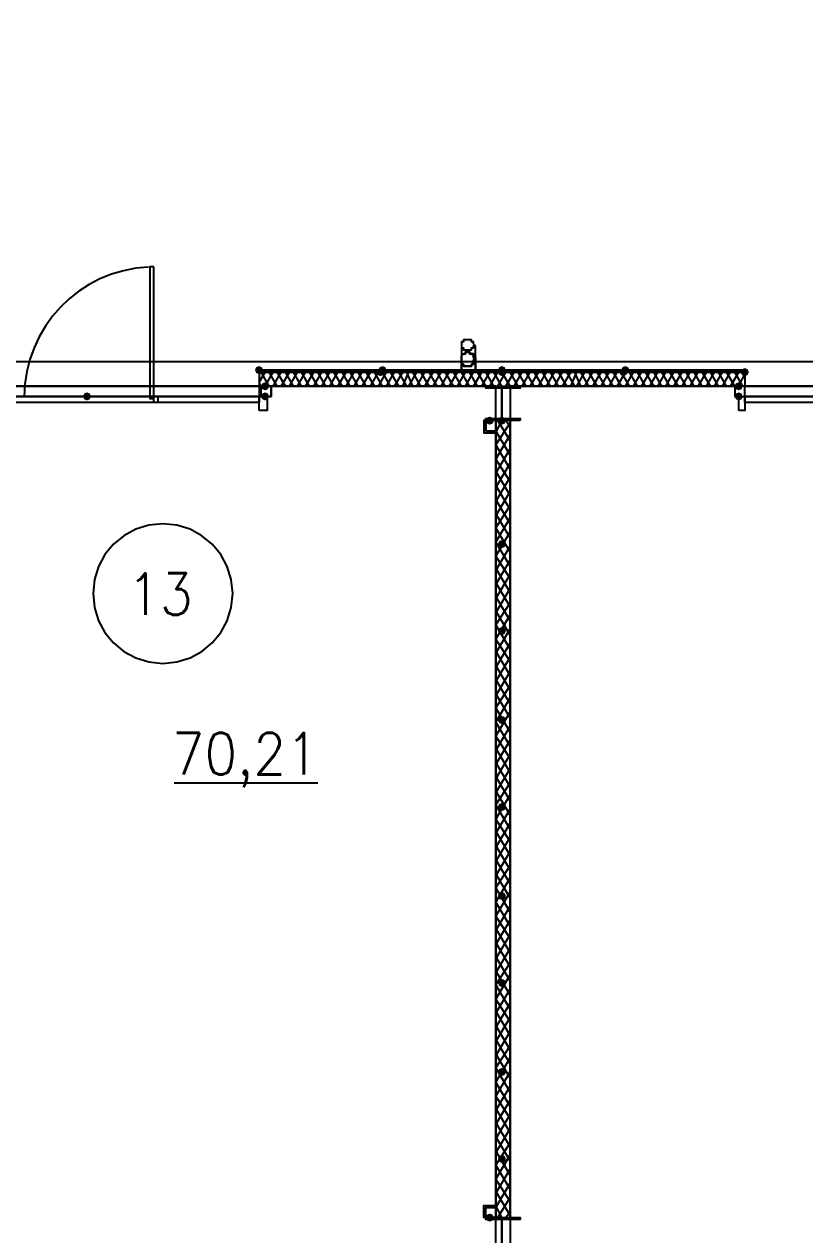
# Model space of a CAD drawing. Header units: millimetres. Extents: x 0 to 420, y 0 to 297.
# Drawn here: x 210.78 to 227.1, y 204.45 to 229.79 of the extents above; entities that cross this region are included whole.
import ezdxf

# ---------------------------------------------------------------- set-up
doc = ezdxf.new("R2010")
doc.units = ezdxf.units.MM
doc.layers.get('0').update_dxf_attribs({"linetype": 'CONTINUOUS'})
doc.styles.get("Standard").update_dxf_attribs({"font": 'STANDARD'})

msp = doc.modelspace()

# ---------------------------------------------------------------- hatches: boundary and pattern name
at = {"true_color": 0x0000fe}
for points in [[(215.773, 222.546333), (215.748129, 222.486537), (215.688333, 222.461667), (215.628537, 222.486537), (215.603667, 222.546333), (215.628537, 222.606129), (215.688333, 222.631), (215.748129, 222.606129)], [(218.313, 222.504), (218.288129, 222.444204), (218.228333, 222.419333), (218.168537, 222.444204), (218.143667, 222.504), (218.168537, 222.563796), (218.228333, 222.588667), (218.288129, 222.563796)], [(218.355333, 222.546333), (218.330463, 222.486537), (218.270667, 222.461667), (218.210871, 222.486537), (218.186, 222.546333), (218.210871, 222.606129), (218.270667, 222.631), (218.330462, 222.606129)], [(220.853, 222.546333), (220.828129, 222.486537), (220.768333, 222.461667), (220.708538, 222.486537), (220.683667, 222.546333), (220.708537, 222.606129), (220.768333, 222.631), (220.828129, 222.606129)], [(220.853, 222.546333), (220.828129, 222.486537), (220.768333, 222.461667), (220.708538, 222.486537), (220.683667, 222.546333), (220.708537, 222.606129), (220.768333, 222.631), (220.828129, 222.606129)], [(220.853, 222.504), (220.828129, 222.444204), (220.768333, 222.419333), (220.708538, 222.444204), (220.683667, 222.504), (220.708537, 222.563796), (220.768333, 222.588667), (220.828129, 222.563796)], [(220.853, 222.504), (220.828129, 222.444204), (220.768333, 222.419333), (220.708538, 222.444204), (220.683667, 222.504), (220.708537, 222.563796), (220.768333, 222.588667), (220.828129, 222.563796)], [(223.393, 222.504), (223.368129, 222.444204), (223.308333, 222.419333), (223.248538, 222.444204), (223.223667, 222.504), (223.248537, 222.563796), (223.308333, 222.588667), (223.368129, 222.563796)], [(223.435333, 222.546333), (223.410462, 222.486537), (223.350667, 222.461667), (223.290871, 222.486537), (223.266, 222.546333), (223.290871, 222.606129), (223.350667, 222.631), (223.410462, 222.606129)], [(225.933, 222.504), (225.908129, 222.444204), (225.848333, 222.419333), (225.788537, 222.444204), (225.763667, 222.504), (225.788537, 222.563796), (225.848333, 222.588667), (225.908129, 222.563796)]]:
    msp.add_hatch(color=0, dxfattribs=at).paths.add_polyline_path(points, flags=0)
at = {"true_color": 0x000007}
h = msp.add_hatch(color=0, dxfattribs=at)
h.paths.add_polyline_path([(220.768333, 222.546333), (215.688333, 222.546333), (220.768333, 222.504)], flags=0)
h.paths.add_polyline_path([(215.688333, 222.546333), (220.768333, 222.504), (215.688333, 222.504)], flags=0)
h = msp.add_hatch(color=0, dxfattribs=at)
h.paths.add_polyline_path([(225.848333, 222.546333), (220.768333, 222.546333), (225.848333, 222.504)], flags=0)
h.paths.add_polyline_path([(220.768333, 222.546333), (225.848333, 222.504), (220.768333, 222.504)], flags=0)
for points in [[(215.9, 222.207667), (215.875129, 222.147871), (215.815333, 222.123), (215.755538, 222.147871), (215.730667, 222.207667), (215.755537, 222.267462), (215.815333, 222.292333), (215.875129, 222.267463)], [(225.806, 222.207667), (225.781129, 222.147871), (225.721333, 222.123), (225.661538, 222.147871), (225.636667, 222.207667), (225.661537, 222.267462), (225.721333, 222.292333), (225.781129, 222.267463)], [(212.174667, 221.996), (212.149796, 221.936204), (212.09, 221.911333), (212.030204, 221.936204), (212.005333, 221.996), (212.030204, 222.055796), (212.09, 222.080667), (212.149796, 222.055796)], [(212.174667, 221.996), (212.149796, 221.936204), (212.09, 221.911333), (212.030204, 221.936204), (212.005333, 221.996), (212.030204, 222.055796), (212.09, 222.080667), (212.149796, 222.055796)], [(215.9, 221.996), (215.875129, 221.936204), (215.815333, 221.911333), (215.755538, 221.936204), (215.730667, 221.996), (215.755537, 222.055796), (215.815333, 222.080667), (215.875129, 222.055796)], [(225.806, 221.996), (225.781129, 221.936204), (225.721333, 221.911333), (225.661538, 221.936204), (225.636667, 221.996), (225.661537, 222.055796), (225.721333, 222.080667), (225.781129, 222.055796)], [(220.599, 221.488), (220.574129, 221.428204), (220.514333, 221.403333), (220.454537, 221.428204), (220.429667, 221.488), (220.454537, 221.547796), (220.514333, 221.572667), (220.574129, 221.547796)], [(220.853, 221.488), (220.828129, 221.428204), (220.768333, 221.403333), (220.708538, 221.428204), (220.683667, 221.488), (220.708537, 221.547796), (220.768333, 221.572667), (220.828129, 221.547796)], [(220.853, 218.905667), (220.828129, 218.845871), (220.768333, 218.821), (220.708538, 218.845871), (220.683667, 218.905667), (220.708537, 218.965462), (220.768333, 218.990333), (220.828129, 218.965463)], [(220.853, 217.085333), (220.828129, 217.025537), (220.768333, 217.000667), (220.708538, 217.025537), (220.683667, 217.085333), (220.708537, 217.145129), (220.768333, 217.17), (220.828129, 217.145129)], [(220.853, 215.222667), (220.828129, 215.162871), (220.768333, 215.138), (220.708538, 215.162871), (220.683667, 215.222667), (220.708537, 215.282462), (220.768333, 215.307333), (220.828129, 215.282463)], [(220.853, 213.402333), (220.828129, 213.342537), (220.768333, 213.317667), (220.708538, 213.342537), (220.683667, 213.402333), (220.708537, 213.462129), (220.768333, 213.487), (220.828129, 213.462129)], [(220.853, 211.539667), (220.828129, 211.479871), (220.768333, 211.455), (220.708538, 211.479871), (220.683667, 211.539667), (220.708537, 211.599462), (220.768333, 211.624333), (220.828129, 211.599463)], [(220.853, 209.719333), (220.828129, 209.659537), (220.768333, 209.634667), (220.708538, 209.659537), (220.683667, 209.719333), (220.708537, 209.779129), (220.768333, 209.804), (220.828129, 209.779129)], [(220.853, 207.856667), (220.828129, 207.796871), (220.768333, 207.772), (220.708538, 207.796871), (220.683667, 207.856667), (220.708537, 207.916462), (220.768333, 207.941333), (220.828129, 207.916463)], [(220.853, 206.036333), (220.828129, 205.976537), (220.768333, 205.951667), (220.708538, 205.976537), (220.683667, 206.036333), (220.708537, 206.096129), (220.768333, 206.121), (220.828129, 206.096129)], [(220.599, 204.808667), (220.574129, 204.748871), (220.514333, 204.724), (220.454537, 204.748871), (220.429667, 204.808667), (220.454537, 204.868462), (220.514333, 204.893333), (220.574129, 204.868463)]]:
    msp.add_hatch(color=0, dxfattribs=at).paths.add_polyline_path(points, flags=0)

# ---------------------------------------------------------------- linework, layer by layer
at = {"color": 0, "true_color": 0x000007}
for points in [[(116.078, 231.351667), (377.655667, 231.351667), (377.655667, 222.715667), (116.078, 222.715667)], [(213.487, 224.705333), (213.402333, 224.705333), (213.402333, 221.953667), (213.487, 221.953667)], [(220.218, 223.054333), (220.175667, 223.096667), (220.175667, 223.139), (220.133333, 223.139), (220.133333, 223.181333), (220.091, 223.181333), (220.048667, 223.181333), (220.006333, 223.181333), (219.964, 223.181333), (219.964, 223.139), (219.921667, 223.139), (219.921667, 223.096667), (219.921667, 223.054333), (219.921667, 223.012), (219.964, 223.012), (219.964, 222.969667), (220.006333, 222.969667), (220.048667, 222.969667), (220.091, 222.969667), (220.133333, 222.969667), (220.133333, 223.012), (220.175667, 223.012), (220.175667, 223.054333)], [(103.970667, 105.029), (389.763, 105.029), (389.763, 222.715667), (103.970667, 222.715667)], [(220.302667, 222.546333), (220.218, 222.546333), (220.218, 222.758), (220.218, 222.800333), (220.175667, 222.800333), (220.175667, 222.842667), (220.175667, 222.885), (220.133333, 222.885), (220.091, 222.927333), (220.048667, 222.927333), (220.006333, 222.927333), (220.006333, 222.885), (219.964, 222.885), (219.921667, 222.842667), (219.921667, 222.800333), (219.921667, 222.758), (219.921667, 222.546333), (219.794667, 222.546333), (219.921667, 222.546333), (219.921667, 222.758), (219.921667, 222.800333), (219.921667, 222.842667), (219.964, 222.885), (220.006333, 222.885), (220.006333, 222.927333), (220.048667, 222.927333), (220.091, 222.927333), (220.091, 222.885), (220.133333, 222.885), (220.175667, 222.842667), (220.175667, 222.800333), (220.218, 222.758), (220.218, 222.546333), (220.302667, 222.546333), (220.218, 222.546333), (220.218, 222.758), (220.218, 222.800333), (220.175667, 222.800333), (220.175667, 222.842667), (220.175667, 222.885), (220.133333, 222.885), (220.091, 222.927333), (220.048667, 222.927333), (220.006333, 222.927333), (220.006333, 222.885), (219.964, 222.885), (219.921667, 222.842667), (219.921667, 222.800333), (219.921667, 222.758), (219.921667, 222.546333), (219.794667, 222.546333), (219.921667, 222.546333), (219.921667, 222.758), (219.921667, 222.800333), (219.921667, 222.842667), (219.964, 222.885), (220.006333, 222.885), (220.006333, 222.927333), (220.048667, 222.927333), (220.091, 222.927333), (220.091, 222.885), (220.133333, 222.885), (220.175667, 222.842667), (220.175667, 222.800333), (220.218, 222.758), (220.218, 222.546333), (220.302667, 222.546333), (220.218, 222.546333), (220.218, 222.758), (220.175667, 222.800333), (220.175667, 222.842667), (220.133333, 222.885), (220.091, 222.885), (220.091, 222.927333), (220.048667, 222.927333), (220.006333, 222.927333), (220.006333, 222.885), (219.964, 222.885), (219.921667, 222.842667), (219.921667, 222.800333), (219.921667, 222.758), (219.921667, 222.546333), (219.794667, 222.546333), (219.921667, 222.546333), (219.921667, 222.758), (219.921667, 222.800333), (219.921667, 222.842667), (219.964, 222.885), (220.006333, 222.885), (220.006333, 222.927333), (220.048667, 222.927333), (220.091, 222.927333), (220.133333, 222.885), (220.175667, 222.885), (220.175667, 222.842667), (220.175667, 222.800333), (220.218, 222.800333), (220.218, 222.758), (220.218, 222.546333)], [(220.218, 222.758), (220.175667, 222.758), (220.175667, 222.715667), (220.175667, 222.673333), (220.133333, 222.673333), (220.133333, 222.631), (220.091, 222.631), (220.048667, 222.631), (220.006333, 222.631), (219.964, 222.631), (219.964, 222.673333), (219.921667, 222.673333), (219.921667, 222.715667), (219.921667, 222.758), (219.921667, 222.800333), (219.921667, 222.842667), (219.964, 222.885), (220.006333, 222.885), (220.006333, 222.927333), (220.048667, 222.927333), (220.091, 222.927333), (220.091, 222.885), (220.133333, 222.885), (220.175667, 222.842667), (220.175667, 222.800333), (220.218, 222.758), (220.175667, 222.800333), (220.175667, 222.842667), (220.133333, 222.885), (220.091, 222.885), (220.091, 222.927333), (220.048667, 222.927333), (220.006333, 222.927333), (220.006333, 222.885), (219.964, 222.885), (219.921667, 222.842667), (219.921667, 222.800333), (219.921667, 222.758), (219.921667, 222.715667), (219.921667, 222.673333), (219.964, 222.673333), (219.964, 222.631), (220.006333, 222.631), (220.048667, 222.631), (220.091, 222.631), (220.133333, 222.631), (220.133333, 222.673333), (220.175667, 222.673333), (220.175667, 222.715667), (220.175667, 222.758)], [(219.921667, 222.758), (219.921667, 222.715667), (219.921667, 222.673333), (219.964, 222.673333), (219.964, 222.631), (220.006333, 222.631), (220.048667, 222.631), (220.091, 222.631), (220.133333, 222.631), (220.133333, 222.673333), (220.175667, 222.673333), (220.175667, 222.715667), (220.175667, 222.758), (220.218, 222.758), (220.175667, 222.800333), (220.175667, 222.842667), (220.133333, 222.885), (220.091, 222.885), (220.091, 222.927333), (220.048667, 222.927333), (220.006333, 222.927333), (220.006333, 222.885), (219.964, 222.885), (219.921667, 222.842667), (219.921667, 222.800333)], [(220.768333, 222.546333), (215.688333, 222.546333), (220.768333, 222.504)], [(215.688333, 222.546333), (220.768333, 222.504), (215.688333, 222.504)], [(215.688333, 222.504), (220.768333, 222.504), (220.768333, 222.546333), (215.688333, 222.546333)], [(215.688333, 222.504), (220.768333, 222.504), (220.768333, 222.546333), (215.688333, 222.546333)], [(225.848333, 222.546333), (220.768333, 222.546333), (225.848333, 222.504)], [(220.768333, 222.546333), (225.848333, 222.504), (220.768333, 222.504)], [(225.848333, 222.546333), (220.768333, 222.546333), (220.768333, 222.504), (225.848333, 222.504)], [(225.848333, 222.546333), (220.768333, 222.546333), (220.768333, 222.504), (225.848333, 222.504)], [(220.641333, 222.207667), (203.538667, 222.207667), (203.538667, 187.706), (220.641333, 187.706)], [(215.688333, 221.996), (215.942333, 221.996), (215.942333, 222.207667), (215.688333, 222.207667)], [(215.730667, 221.996), (215.730667, 222.207667), (215.942333, 222.207667), (215.942333, 221.996)], [(221.149333, 221.488), (220.429667, 221.488), (220.429667, 221.530333), (220.768333, 221.530333), (220.768333, 222.165333), (220.429667, 222.165333), (220.429667, 222.207667), (221.149333, 222.207667), (221.149333, 222.165333), (220.768333, 222.165333), (220.768333, 221.530333), (221.149333, 221.530333)], [(220.937667, 222.207667), (220.937667, 187.706), (238.040333, 187.706), (238.040333, 222.207667)], [(225.636667, 221.996), (225.848333, 221.996), (225.848333, 222.207667), (225.636667, 222.207667), (225.636667, 221.996), (225.848333, 221.996), (225.848333, 222.207667), (225.636667, 222.207667)], [(208.449333, 221.996), (215.688333, 221.996), (215.688333, 221.869), (208.449333, 221.869)], [(213.487, 221.996), (213.571667, 221.996), (213.571667, 221.869), (213.487, 221.869)], [(215.688333, 221.699667), (215.688333, 221.996), (215.857667, 221.996), (215.857667, 221.699667)], [(225.721333, 221.699667), (225.721333, 221.996), (225.848333, 221.996), (225.848333, 221.699667)], [(225.848333, 221.996), (233.087333, 221.996), (233.087333, 221.869), (225.848333, 221.869)], [(220.641333, 221.488), (220.429667, 221.488), (220.429667, 221.276333), (220.641333, 221.276333), (220.641333, 221.488), (220.387333, 221.488), (220.387333, 221.234), (220.641333, 221.234)], [(220.937667, 204.808667), (220.937667, 221.488), (220.641333, 221.488), (220.641333, 204.808667)], [(220.641333, 204.808667), (220.429667, 204.808667), (220.429667, 205.020333), (220.641333, 205.020333), (220.641333, 204.808667), (220.387333, 204.808667), (220.387333, 205.062667), (220.641333, 205.062667)], [(221.149333, 204.089), (220.429667, 204.089), (220.429667, 204.131333), (220.768333, 204.131333), (220.768333, 204.766333), (220.429667, 204.766333), (220.429667, 204.808667), (221.149333, 204.808667), (221.149333, 204.766333), (220.768333, 204.766333), (220.768333, 204.131333), (221.149333, 204.131333)]]:
    msp.add_lwpolyline(points, close=True, dxfattribs=at)
for points in [[(213.379679, 224.702309), (213.111152, 224.676491), (212.851071, 224.625546), (212.600651, 224.550743), (212.361108, 224.453352), (212.133659, 224.334642), (211.91952, 224.195884), (211.719906, 224.038348), (211.536033, 223.863304), (211.369119, 223.672021), (211.220378, 223.46577), (211.091028, 223.24582), (210.982283, 223.013442), (210.89536, 222.769905), (210.831476, 222.51648), (210.791846, 222.254436), (210.777686, 221.985043)], [(219.921667, 223.054333), (219.921667, 222.758)], [(220.218, 222.758), (220.218, 223.054333)], [(215.688333, 222.504), (220.768333, 222.504), (215.688333, 222.504), (220.768333, 222.546333)], [(215.688333, 222.292333), (215.815333, 222.504)], [(215.688333, 222.504), (215.688333, 222.207667)], [(215.688333, 222.504), (215.688333, 222.207667)], [(225.848333, 222.504), (215.688333, 222.504)], [(215.9, 222.207667), (215.730667, 222.504)], [(215.815333, 222.207667), (215.984667, 222.504)], [(216.069333, 222.207667), (215.9, 222.504)], [(215.984667, 222.207667), (216.154, 222.504)], [(216.238667, 222.207667), (216.069333, 222.504)], [(216.154, 222.207667), (216.323333, 222.504)], [(216.408, 222.207667), (216.238667, 222.504)], [(216.323333, 222.207667), (216.492667, 222.504)], [(216.577333, 222.207667), (216.408, 222.504)], [(216.492667, 222.207667), (216.662, 222.504)], [(216.746667, 222.207667), (216.577333, 222.504)], [(216.662, 222.207667), (216.831333, 222.504)], [(216.916, 222.207667), (216.746667, 222.504)], [(216.831333, 222.207667), (217.000667, 222.504)], [(217.085333, 222.207667), (216.916, 222.504)], [(217.000667, 222.207667), (217.17, 222.504)], [(217.254667, 222.207667), (217.085333, 222.504)], [(217.17, 222.207667), (217.339333, 222.504)], [(217.424, 222.207667), (217.254667, 222.504)], [(217.339333, 222.207667), (217.508667, 222.504)], [(217.593333, 222.207667), (217.424, 222.504)], [(217.508667, 222.207667), (217.678, 222.504)], [(217.762667, 222.207667), (217.593333, 222.504)], [(217.678, 222.207667), (217.847333, 222.504)], [(217.932, 222.207667), (217.762667, 222.504)], [(217.847333, 222.207667), (218.016667, 222.504)], [(218.101333, 222.207667), (217.932, 222.504)], [(218.016667, 222.207667), (218.186, 222.504)], [(218.270667, 222.207667), (218.101333, 222.504)], [(218.186, 222.207667), (218.355333, 222.504)], [(218.44, 222.207667), (218.270667, 222.504)], [(218.355333, 222.207667), (218.524667, 222.504)], [(218.609333, 222.207667), (218.44, 222.504)], [(218.524667, 222.207667), (218.694, 222.504)], [(218.778667, 222.207667), (218.609333, 222.504)], [(218.694, 222.207667), (218.821, 222.504)], [(218.905667, 222.207667), (218.778667, 222.504)], [(218.821, 222.207667), (218.990333, 222.504)], [(219.075, 222.207667), (218.905667, 222.504)], [(218.990333, 222.207667), (219.159667, 222.504)], [(219.244333, 222.207667), (219.075, 222.504)], [(219.159667, 222.207667), (219.329, 222.504)], [(219.413667, 222.207667), (219.244333, 222.504)], [(219.329, 222.207667), (219.498333, 222.504)], [(219.583, 222.207667), (219.413667, 222.504)], [(219.498333, 222.207667), (219.667667, 222.504)], [(219.752333, 222.207667), (219.583, 222.504)], [(219.667667, 222.207667), (219.837, 222.504)], [(219.921667, 222.207667), (219.752333, 222.504)], [(219.837, 222.207667), (220.006333, 222.504)], [(220.091, 222.207667), (219.921667, 222.504)], [(220.006333, 222.207667), (220.175667, 222.504)], [(220.260333, 222.207667), (220.091, 222.504)], [(220.175667, 222.207667), (220.345, 222.504)], [(220.429667, 222.207667), (220.260333, 222.504)], [(220.345, 222.207667), (220.514333, 222.504)], [(220.599, 222.207667), (220.429667, 222.504)], [(220.514333, 222.207667), (220.683667, 222.504)], [(220.768333, 222.207667), (220.599, 222.504)], [(220.683667, 222.207667), (220.853, 222.504)], [(220.768333, 222.546333), (225.848333, 222.546333), (220.768333, 222.504), (225.848333, 222.504)], [(220.937667, 222.207667), (220.768333, 222.504)], [(220.853, 222.207667), (221.022333, 222.504)], [(221.107, 222.207667), (220.937667, 222.504)], [(221.022333, 222.207667), (221.191667, 222.504)], [(221.276333, 222.207667), (221.107, 222.504)], [(221.191667, 222.207667), (221.361, 222.504)], [(221.445667, 222.207667), (221.276333, 222.504)], [(221.361, 222.207667), (221.530333, 222.504)], [(221.615, 222.207667), (221.445667, 222.504)], [(221.530333, 222.207667), (221.699667, 222.504)], [(221.784333, 222.207667), (221.615, 222.504)], [(221.699667, 222.207667), (221.869, 222.504)], [(221.953667, 222.207667), (221.784333, 222.504)], [(221.869, 222.207667), (222.038333, 222.504)], [(222.123, 222.207667), (221.953667, 222.504)], [(222.038333, 222.207667), (222.207667, 222.504)], [(222.292333, 222.207667), (222.123, 222.504)], [(222.207667, 222.207667), (222.334667, 222.504)], [(222.419333, 222.207667), (222.292333, 222.504)], [(222.334667, 222.207667), (222.504, 222.504)], [(222.588667, 222.207667), (222.419333, 222.504)], [(222.504, 222.207667), (222.673333, 222.504)], [(222.758, 222.207667), (222.588667, 222.504)], [(222.673333, 222.207667), (222.842667, 222.504)], [(222.927333, 222.207667), (222.758, 222.504)], [(222.842667, 222.207667), (223.012, 222.504)], [(223.096667, 222.207667), (222.927333, 222.504)], [(223.012, 222.207667), (223.181333, 222.504)], [(223.266, 222.207667), (223.096667, 222.504)], [(223.181333, 222.207667), (223.350667, 222.504)], [(223.435333, 222.207667), (223.266, 222.504)], [(223.350667, 222.207667), (223.52, 222.504)], [(223.604667, 222.207667), (223.435333, 222.504)], [(223.52, 222.207667), (223.689333, 222.504)], [(223.774, 222.207667), (223.604667, 222.504)], [(223.689333, 222.207667), (223.858667, 222.504)], [(223.943333, 222.207667), (223.774, 222.504)], [(223.858667, 222.207667), (224.028, 222.504)], [(224.112667, 222.207667), (223.943333, 222.504)], [(224.028, 222.207667), (224.197333, 222.504)], [(224.282, 222.207667), (224.112667, 222.504)], [(224.197333, 222.207667), (224.366667, 222.504)], [(224.451333, 222.207667), (224.282, 222.504)], [(224.366667, 222.207667), (224.536, 222.504)], [(224.620667, 222.207667), (224.451333, 222.504)], [(224.536, 222.207667), (224.705333, 222.504)], [(224.79, 222.207667), (224.620667, 222.504)], [(224.705333, 222.207667), (224.874667, 222.504)], [(224.959333, 222.207667), (224.79, 222.504)], [(224.874667, 222.207667), (225.044, 222.504)], [(225.128667, 222.207667), (224.959333, 222.504)], [(225.044, 222.207667), (225.213333, 222.504)], [(225.298, 222.207667), (225.128667, 222.504)], [(225.213333, 222.207667), (225.382667, 222.504)], [(225.467333, 222.207667), (225.298, 222.504)], [(225.382667, 222.207667), (225.552, 222.504)], [(225.636667, 222.207667), (225.467333, 222.504)], [(225.552, 222.207667), (225.721333, 222.504)], [(225.806, 222.207667), (225.636667, 222.504)], [(225.721333, 222.207667), (225.848333, 222.461667)], [(225.848333, 222.377), (225.806, 222.504)], [(225.848333, 222.504), (225.848333, 222.207667)], [(225.848333, 222.504), (225.848333, 222.207667)], [(208.449333, 222.080667), (208.449333, 222.207667), (212.09, 222.207667)], [(212.09, 222.207667), (215.688333, 222.207667), (215.688333, 222.080667)], [(215.730667, 222.207667), (215.688333, 222.292333)], [(215.857667, 222.207667), (225.721333, 222.207667)], [(220.429667, 222.165333), (220.429667, 222.207667)], [(220.599, 222.165333), (220.599, 222.207667)], [(220.768333, 221.488), (220.768333, 222.207667)], [(220.937667, 222.165333), (220.937667, 222.207667)], [(221.107, 222.165333), (221.107, 222.207667)], [(225.848333, 222.080667), (225.848333, 222.207667), (229.489, 222.207667)], [(212.09, 221.996), (208.449333, 221.996), (208.449333, 222.080667)], [(215.688333, 222.080667), (215.688333, 221.996), (212.09, 221.996)], [(229.489, 221.996), (225.848333, 221.996), (225.848333, 222.080667)], [(220.429667, 221.488), (220.429667, 221.530333)], [(220.599, 221.488), (220.599, 221.530333)], [(220.641333, 221.234), (220.768333, 221.488)], [(220.641333, 220.98), (220.937667, 221.445667)], [(220.937667, 221.064667), (220.683667, 221.488)], [(220.937667, 221.361), (220.853, 221.488)], [(220.937667, 221.488), (220.937667, 221.530333)], [(221.107, 221.488), (221.107, 221.530333)], [(220.514333, 221.276333), (220.514333, 221.234)], [(220.937667, 220.768333), (220.641333, 221.276333)], [(220.641333, 220.683667), (220.937667, 221.191667)], [(220.937667, 220.472), (220.641333, 220.98)], [(220.641333, 220.387333), (220.937667, 220.895333)], [(220.937667, 220.218), (220.641333, 220.683667)], [(220.641333, 220.091), (220.937667, 220.599)], [(220.937667, 219.921667), (220.641333, 220.429667)], [(220.641333, 219.794667), (220.937667, 220.302667)], [(220.937667, 219.625333), (220.641333, 220.133333)], [(220.641333, 219.498333), (220.937667, 220.006333)], [(220.937667, 219.329), (220.641333, 219.837)], [(220.641333, 219.244333), (220.937667, 219.71)], [(220.937667, 219.032667), (220.641333, 219.540667)], [(220.641333, 218.948), (220.937667, 219.456)], [(215.138, 217.8685), (215.108328, 218.162842), (215.023227, 218.436993), (214.88857, 218.68508), (214.71023, 218.90123), (214.49408, 219.07957), (214.245993, 219.214227), (213.971842, 219.299328), (213.6775, 219.329), (213.383158, 219.299328), (213.109007, 219.214227), (212.86092, 219.07957), (212.64477, 218.90123), (212.46643, 218.68508), (212.331773, 218.436993), (212.246672, 218.162842), (212.217, 217.8685)], [(220.937667, 218.736333), (220.641333, 219.244333)], [(220.641333, 218.651667), (220.937667, 219.159667)], [(220.937667, 218.44), (220.641333, 218.948)], [(220.641333, 218.355333), (220.937667, 218.863333)], [(220.937667, 218.186), (220.641333, 218.651667)], [(220.641333, 218.059), (220.937667, 218.567)], [(220.937667, 217.889667), (220.641333, 218.397667)], [(220.641333, 217.762667), (220.937667, 218.270667)], [(220.937667, 217.593333), (220.641333, 218.101333)], [(220.641333, 217.466333), (220.937667, 217.974333)], [(212.217, 217.8685), (212.246672, 217.574158), (212.331773, 217.300007), (212.46643, 217.05192), (212.64477, 216.83577), (212.86092, 216.65743), (213.109007, 216.522773), (213.383158, 216.437672), (213.6775, 216.408), (213.971842, 216.437672), (214.245993, 216.522773), (214.49408, 216.65743), (214.71023, 216.83577), (214.88857, 217.05192), (215.023227, 217.300007), (215.108328, 217.574158), (215.138, 217.8685)], [(220.937667, 217.297), (220.641333, 217.805)], [(220.641333, 217.212333), (220.937667, 217.678)], [(220.937667, 217.000667), (220.641333, 217.508667)], [(220.641333, 216.916), (220.937667, 217.424)], [(220.937667, 216.704333), (220.641333, 217.212333)], [(220.641333, 216.619667), (220.937667, 217.127667)], [(220.937667, 216.450333), (220.641333, 216.916)], [(220.641333, 216.323333), (220.937667, 216.831333)], [(220.937667, 216.154), (220.641333, 216.662)], [(220.641333, 216.027), (220.937667, 216.535)], [(220.937667, 215.857667), (220.641333, 216.365667)], [(220.641333, 215.730667), (220.937667, 216.238667)], [(220.937667, 215.561333), (220.641333, 216.069333)], [(220.641333, 215.476667), (220.937667, 215.942333)], [(220.937667, 215.265), (220.641333, 215.773)], [(220.641333, 215.180333), (220.937667, 215.688333)], [(220.937667, 214.968667), (220.641333, 215.476667)], [(220.641333, 214.884), (220.937667, 215.392)], [(220.937667, 214.672333), (220.641333, 215.180333)], [(220.641333, 214.587667), (220.937667, 215.095667)], [(220.937667, 214.418333), (220.641333, 214.884)], [(220.641333, 214.291333), (220.937667, 214.799333)], [(220.937667, 214.122), (220.641333, 214.63)], [(220.641333, 213.995), (220.937667, 214.503)], [(220.937667, 213.825667), (220.641333, 214.333667)], [(220.641333, 213.698667), (220.937667, 214.206667)], [(213.910333, 213.910333), (216.916, 213.910333)], [(220.937667, 213.529333), (220.641333, 214.037333)], [(220.641333, 213.444667), (220.937667, 213.910333)], [(220.937667, 213.233), (220.641333, 213.741)], [(220.641333, 213.148333), (220.937667, 213.656333)], [(220.937667, 212.936667), (220.641333, 213.444667)], [(220.641333, 212.852), (220.937667, 213.36)], [(220.937667, 212.682667), (220.641333, 213.148333)], [(220.641333, 212.555667), (220.937667, 213.063667)], [(220.937667, 212.386333), (220.641333, 212.894333)], [(220.641333, 212.259333), (220.937667, 212.767333)], [(220.937667, 212.09), (220.641333, 212.598)], [(220.641333, 211.963), (220.937667, 212.471)], [(220.937667, 211.793667), (220.641333, 212.301667)], [(220.641333, 211.709), (220.937667, 212.174667)], [(220.937667, 211.497333), (220.641333, 212.005333)], [(220.641333, 211.412667), (220.937667, 211.920667)], [(220.937667, 211.201), (220.641333, 211.709)], [(220.641333, 211.116333), (220.937667, 211.624333)], [(220.937667, 210.904667), (220.641333, 211.412667)], [(220.641333, 210.82), (220.937667, 211.328)], [(220.937667, 210.650667), (220.641333, 211.116333)], [(220.641333, 210.523667), (220.937667, 211.031667)], [(220.937667, 210.354333), (220.641333, 210.862333)], [(220.641333, 210.227333), (220.937667, 210.735333)], [(220.937667, 210.058), (220.641333, 210.566)], [(220.641333, 209.931), (220.937667, 210.439)], [(220.937667, 209.761667), (220.641333, 210.269667)], [(220.641333, 209.677), (220.937667, 210.142667)], [(220.937667, 209.465333), (220.641333, 209.973333)], [(220.641333, 209.380667), (220.937667, 209.888667)], [(220.937667, 209.169), (220.641333, 209.677)], [(220.641333, 209.084333), (220.937667, 209.592333)], [(220.937667, 208.915), (220.641333, 209.380667)], [(220.641333, 208.788), (220.937667, 209.296)], [(220.937667, 208.618667), (220.641333, 209.126667)], [(220.641333, 208.491667), (220.937667, 208.999667)], [(220.937667, 208.322333), (220.641333, 208.830333)], [(220.641333, 208.195333), (220.937667, 208.703333)], [(220.937667, 208.026), (220.641333, 208.534)], [(220.641333, 207.941333), (220.937667, 208.407)], [(220.937667, 207.729667), (220.641333, 208.237667)], [(220.641333, 207.645), (220.937667, 208.153)], [(220.937667, 207.433333), (220.641333, 207.941333)], [(220.641333, 207.348667), (220.937667, 207.856667)], [(220.937667, 207.137), (220.641333, 207.645)], [(220.641333, 207.052333), (220.937667, 207.560333)], [(220.937667, 206.883), (220.641333, 207.348667)], [(220.641333, 206.756), (220.937667, 207.264)], [(220.937667, 206.586667), (220.641333, 207.094667)], [(220.641333, 206.459667), (220.937667, 206.967667)], [(220.937667, 206.290333), (220.641333, 206.798333)], [(220.641333, 206.163333), (220.937667, 206.671333)], [(220.937667, 205.994), (220.641333, 206.502)], [(220.641333, 205.909333), (220.937667, 206.375)], [(220.937667, 205.697667), (220.641333, 206.205667)], [(220.641333, 205.613), (220.937667, 206.121)], [(220.937667, 205.401333), (220.641333, 205.909333)], [(220.641333, 205.316667), (220.937667, 205.824667)], [(220.937667, 205.147333), (220.641333, 205.613)], [(220.641333, 205.020333), (220.937667, 205.528333)], [(220.937667, 204.851), (220.641333, 205.359)], [(220.683667, 204.808667), (220.937667, 205.232)], [(220.514333, 205.020333), (220.514333, 205.062667)], [(220.768333, 204.808667), (220.641333, 205.062667)], [(220.429667, 204.766333), (220.429667, 204.808667)], [(220.599, 204.766333), (220.599, 204.808667)], [(220.768333, 204.089), (220.768333, 204.808667)], [(220.853, 204.808667), (220.937667, 204.935667)], [(220.937667, 204.766333), (220.937667, 204.808667)], [(221.107, 204.766333), (221.107, 204.808667)]]:
    msp.add_lwpolyline(points, dxfattribs=at)

# ---------------------------------------------------------------- texts
at = {"color": 0, "true_color": 0x000007, "char_height": 0.872032, "attachment_point": 1}
for s, insert, width in [('13', (212.936667, 218.29603), 0.87203199), ('70,21', (213.867997, 214.9517), 2.56764984)]:
    msp.add_mtext(s, dxfattribs=dict(at, insert=insert, width=width))

doc.saveas('drawing.dxf')
